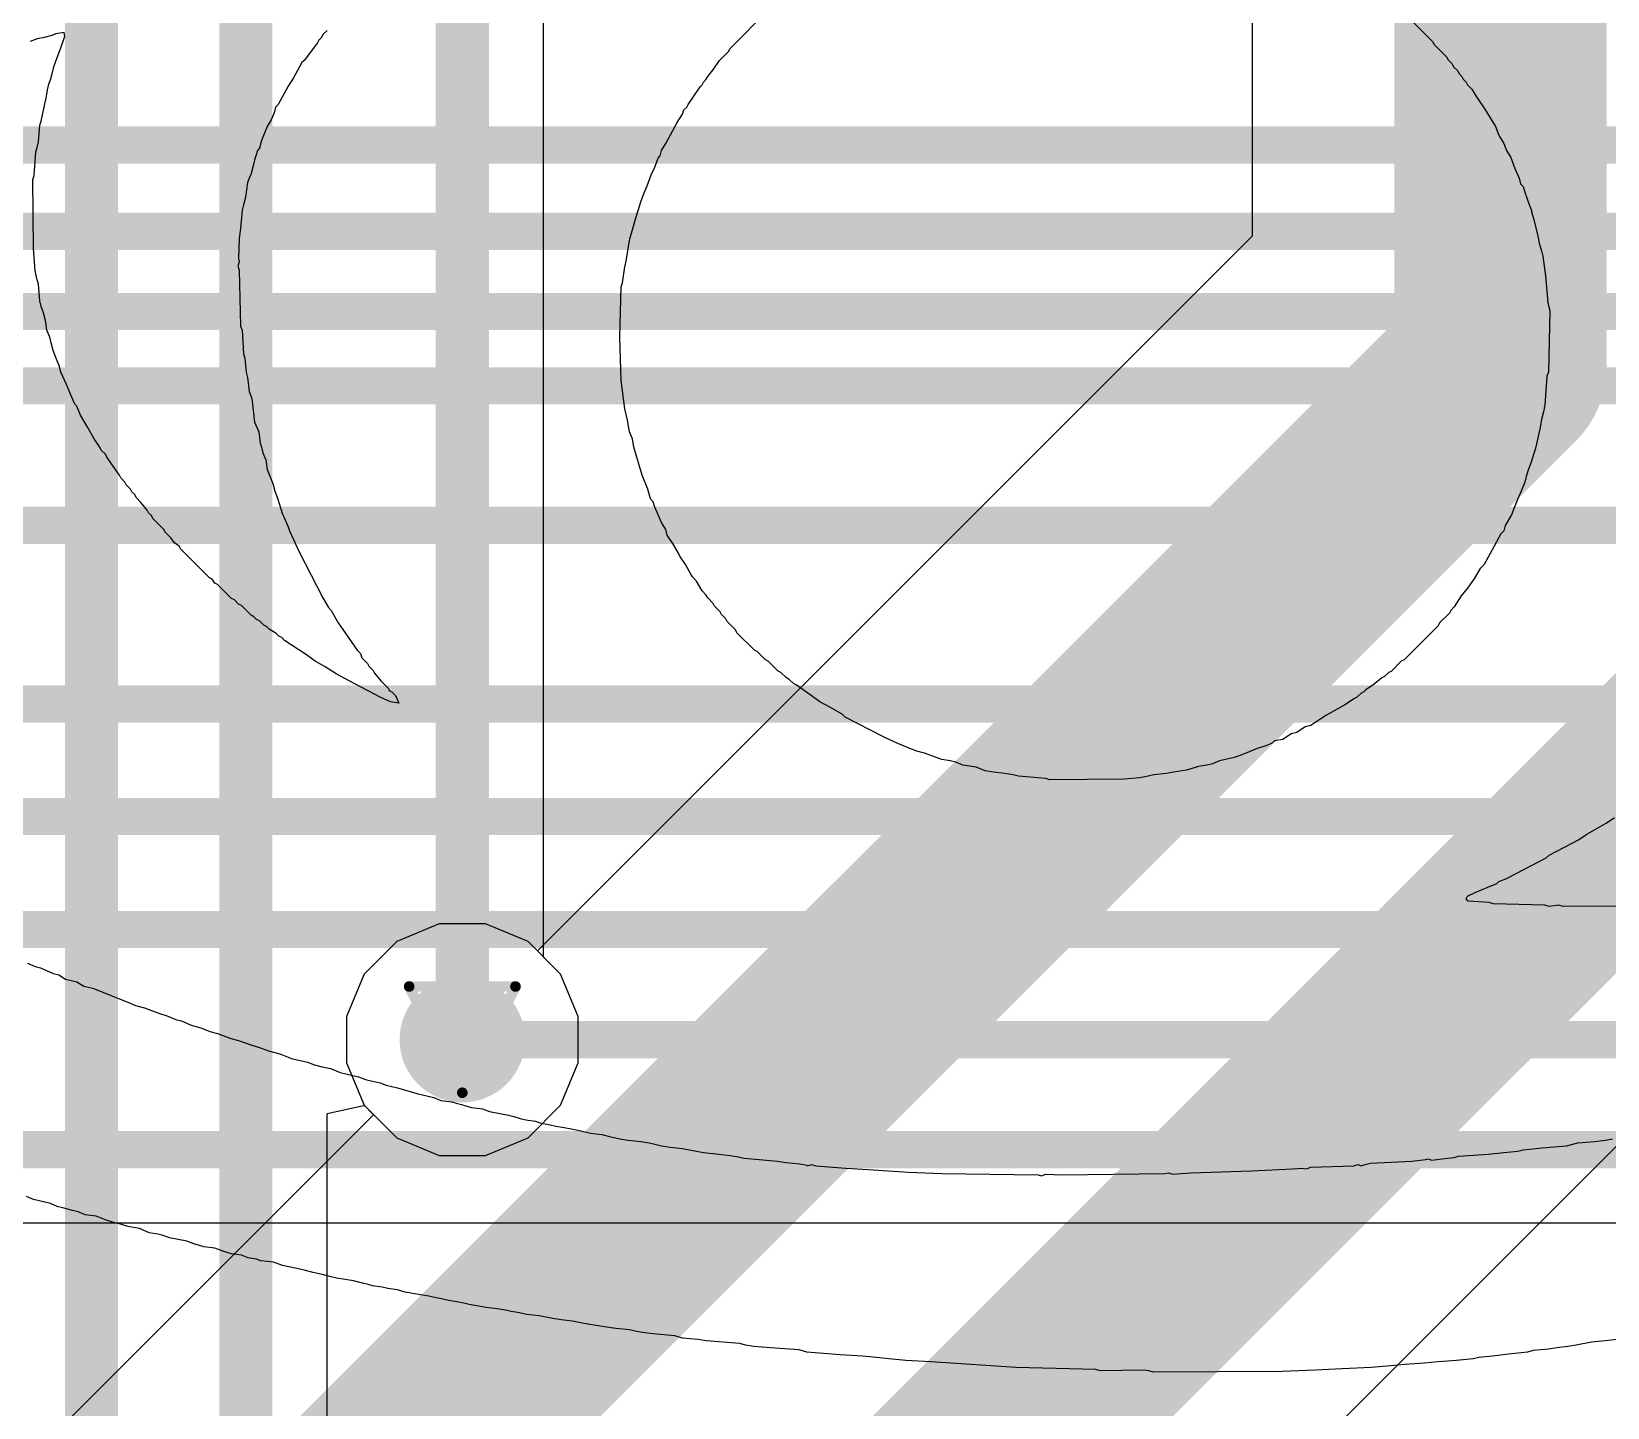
# Model space of a CAD drawing. Header units: inches. Extents: x 0 to 211, y 0 to 201.
# Drawn here: x 0.8653 to 1.1619, y 2.2848 to 2.5437 of the extents above; entities that cross this region are included whole.
import ezdxf

# ---------------------------------------------------------------- set-up
doc = ezdxf.new("R2010")
doc.units = ezdxf.units.IN
doc.header["$MEASUREMENT"] = 0
for name, color, linetype in [('Bottom Layer', 5, 'Continuous'), ('Drill Drawing', 1, 'Continuous'), ('Layer 1', 16, 'Continuous'), ('Layer 2', 76, 'Continuous'), ('Top Layer', 1, 'Continuous'), ('Top Overlay', 2, 'Continuous'), ('Via Holes', 16, 'Continuous')]:
    doc.layers.add(name, color=color, linetype=linetype)

msp = doc.modelspace()

# ---------------------------------------------------------------- hatches: boundary and pattern name
at = {"layer": 'Bottom Layer'}
h = msp.add_hatch(color=5, dxfattribs=at)
edge = h.paths.add_edge_path()
edge.add_arc((0.94637, 2.354), 0.01181, 0, 360)
at = {"layer": 'Layer 1'}
h = msp.add_hatch(color=16, dxfattribs=at)
edge = h.paths.add_edge_path()
edge.add_arc((0.94637, 2.354), 0.01181, 0, 360)
at = {"layer": 'Layer 2'}
h = msp.add_hatch(color=76, dxfattribs=at)
edge = h.paths.add_edge_path()
edge.add_arc((0.94637, 2.354), 0.01181, 0, 360)
at = {"layer": 'Top Layer'}
h = msp.add_hatch(color=1, dxfattribs=at)
edge = h.paths.add_edge_path()
edge.add_arc((0.94637, 2.354), 0.01181, 0, 360)
at = {"layer": 'Via Holes'}
h = msp.add_hatch(color=7, dxfattribs=at)
edge = h.paths.add_edge_path()
edge.add_arc((0.94637, 2.354), 0.00591, 0, 360)

# ---------------------------------------------------------------- linework, layer by layer
at = {"layer": 'Bottom Layer'}
for p, q in [((0.96166, 2.36955), (0.96166, 2.93416)), ((0.96486, 2.36635), (0.96166, 2.36955)), ((0.96818, 2.35834), (0.96486, 2.36635)), ((0.96818, 2.34966), (0.96818, 2.35834)), ((0.96486, 2.34165), (0.96818, 2.34966)), ((0.92095, 2.34009), (0.92755, 2.34157)), ((0.92095, 0.60347), (0.92095, 2.34009)), ((0.92755, 2.34157), (0.92795, 2.34158)), ((0.92795, 2.34158), (0.93402, 2.33551)), ((0.95873, 2.33551), (0.96486, 2.34165)), ((0.93402, 2.33551), (0.94203, 2.33219)), ((0.95071, 2.33219), (0.95873, 2.33551)), ((0.94203, 2.33219), (0.95071, 2.33219))]:
    msp.add_line(p, q, dxfattribs=at)
for points in [[(0.94637, 2.354, 0.01, 0.01, 0), (0.94637, 2.93416, 0.01, 0.01, 0)], [(0.8766, 0.6854, 0.01, 0.01, 0), (0.8766, 2.89202, 0.01, 0.01, 0)], [(0.90565, 0.58067, 0.01, 0.01, 0), (0.90565, 2.8715, 0.01, 0.01, 0)]]:
    msp.add_lwpolyline(points, format="xyseb", dxfattribs=at)
msp.add_lwpolyline([(0.94387, 2.354, 0.005, 0.005, 1), (0.94887, 2.354, 0.005, 0.005, 1)], format="xyseb", close=True, dxfattribs=at)
at = {"layer": 'Drill Drawing'}
for points in [[(0.93637, 2.364, 0.002, 0.002, 0), (0.95637, 2.364, 0.002, 0.002, 0)], [(0.93637, 2.364, 0.002, 0.002, 0), (0.94637, 2.344, 0.002, 0.002, 0)], [(0.94637, 2.344, 0.002, 0.002, 0), (0.95637, 2.364, 0.002, 0.002, 0)]]:
    msp.add_lwpolyline(points, format="xyseb", dxfattribs=at)
for points in [[(0.93587, 2.364, 0.001, 0.001, 1), (0.93687, 2.364, 0.001, 0.001, 1)], [(0.93587, 2.364, 0.001, 0.001, 1), (0.93687, 2.364, 0.001, 0.001, 1)], [(0.95587, 2.364, 0.001, 0.001, 1), (0.95687, 2.364, 0.001, 0.001, 1)], [(0.95587, 2.364, 0.001, 0.001, 1), (0.95687, 2.364, 0.001, 0.001, 1)], [(0.94587, 2.344, 0.001, 0.001, 1), (0.94687, 2.344, 0.001, 0.001, 1)], [(0.94587, 2.344, 0.001, 0.001, 1), (0.94687, 2.344, 0.001, 0.001, 1)]]:
    msp.add_lwpolyline(points, format="xyseb", close=True, dxfattribs=at)
at = {"layer": 'Layer 1'}
for p, q in [((0.94203, 2.37581), (0.93402, 2.37249)), ((0.95071, 2.37581), (0.94203, 2.37581)), ((0.95873, 2.37249), (0.95071, 2.37581)), ((0.93402, 2.37249), (0.92788, 2.36635)), ((0.96486, 2.36635), (0.95873, 2.37249)), ((0.92788, 2.36635), (0.92456, 2.35834)), ((0.96818, 2.35834), (0.96486, 2.36635)), ((0.92456, 2.35834), (0.92456, 2.34966)), ((0.96818, 2.34966), (0.96818, 2.35834)), ((0.92456, 2.34966), (0.92788, 2.34165)), ((0.96486, 2.34165), (0.96818, 2.34966)), ((0.92788, 2.34165), (0.93402, 2.33551)), ((0.95873, 2.33551), (0.96486, 2.34165)), ((0.93402, 2.33551), (0.94203, 2.33219)), ((0.95071, 2.33219), (0.95873, 2.33551)), ((0.94203, 2.33219), (0.95071, 2.33219))]:
    msp.add_line(p, q, dxfattribs=at)
at = {"layer": 'Layer 2'}
for p, q in [((1.09499, 3.05502), (1.09499, 2.50521)), ((1.09499, 2.50521), (0.9605, 2.37072)), ((0.94203, 2.37581), (0.93402, 2.37249)), ((0.95071, 2.37581), (0.94203, 2.37581)), ((0.95873, 2.37249), (0.95071, 2.37581)), ((0.93402, 2.37249), (0.92788, 2.36635)), ((0.9605, 2.37072), (0.95873, 2.37249)), ((0.92788, 2.36635), (0.92456, 2.35834)), ((0.92456, 2.35834), (0.92456, 2.34966)), ((0.92456, 2.34966), (0.92788, 2.34165)), ((0.89105, 2.06145), (1.17359, 2.344)), ((0.92965, 2.33987), (0.72431, 2.13454)), ((0.92788, 2.34165), (0.92965, 2.33987))]:
    msp.add_line(p, q, dxfattribs=at)
for points in [[(1.14173, 2.48074, 0.04, 0.04, 0), (1.14173, 3.03473, 0.04, 0.04, 0)], [(0.77167, 2.11068, 0.04, 0.04, 0), (1.14173, 2.48074, 0.04, 0.04, 0)], [(0.84481, 2.07611, 0.04, 0.04, 0), (1.22047, 2.45177, 0.04, 0.04, 0)]]:
    msp.add_lwpolyline(points, format="xyseb", dxfattribs=at)
msp.add_lwpolyline([(1.13173, 2.48074, 0.02, 0.02, 1), (1.15173, 2.48074, 0.02, 0.02, 1)], format="xyseb", close=True, dxfattribs=at)
msp.add_lwpolyline([(1.13173, 2.48074, 0.02, 0.02, 1), (1.15173, 2.48074, 0.02, 0.02, 1)], format="xyseb", close=True, dxfattribs=at)
at = {"layer": 'Top Layer'}
msp.add_line((0.82608, 2.31955), (1.44277, 2.31955), dxfattribs=at)
for points in [[(0.22162, 2.52238, 0.007, 0.007, 0), (1.66209, 2.52238, 0.007, 0.007, 0)], [(0.24403, 2.50611, 0.007, 0.007, 0), (1.60043, 2.50611, 0.007, 0.007, 0)], [(0.26622, 2.49103, 0.007, 0.007, 0), (1.52866, 2.49103, 0.007, 0.007, 0)], [(0.37076, 2.47703, 0.007, 0.007, 0), (1.5151, 2.47703, 0.007, 0.007, 0)], [(0.75844, 2.45078, 0.007, 0.007, 0), (1.51379, 2.45078, 0.007, 0.007, 0)], [(0.75844, 2.41715, 0.007, 0.007, 0), (1.51986, 2.41715, 0.007, 0.007, 0)], [(0.78553, 2.396, 0.007, 0.007, 0), (1.489, 2.396, 0.007, 0.007, 0)], [(0.836, 2.37473, 0.007, 0.007, 0), (1.4678, 2.37473, 0.007, 0.007, 0)], [(0.94637, 2.354, 0.007, 0.007, 0), (1.45322, 2.354, 0.007, 0.007, 0)], [(0.809, 2.33331, 0.007, 0.007, 0), (1.44847, 2.33331, 0.007, 0.007, 0)]]:
    msp.add_lwpolyline(points, format="xyseb", dxfattribs=at)
msp.add_lwpolyline([(0.94462, 2.354, 0.0035, 0.0035, 1), (0.94812, 2.354, 0.0035, 0.0035, 1)], format="xyseb", close=True, dxfattribs=at)
at = {"layer": 'Top Overlay'}
for p, q in [((0.99674, 2.54051), (1.00395, 2.54772)), ((1.12437, 2.54641), (1.12896, 2.54182)), ((0.86635, 2.54234), (0.86504, 2.54182)), ((0.86767, 2.54261), (0.86635, 2.54234)), ((0.86911, 2.543), (0.86767, 2.54261)), ((0.8699, 2.54326), (0.86911, 2.543)), ((0.87147, 2.54352), (0.8699, 2.54326)), ((0.87055, 2.53998), (0.87121, 2.54169)), ((0.87121, 2.54169), (0.8716, 2.54287)), ((0.8716, 2.54287), (0.87147, 2.54352)), ((0.91909, 2.54156), (0.91659, 2.53828)), ((0.91935, 2.54208), (0.91909, 2.54156)), ((0.91987, 2.54261), (0.91935, 2.54208)), ((0.92013, 2.54313), (0.91987, 2.54261)), ((0.92092, 2.54392), (0.92013, 2.54313)), ((1.12896, 2.54182), (1.12922, 2.54129)), ((0.8695, 2.5371), (0.87016, 2.5388)), ((0.87016, 2.5388), (0.87055, 2.53998)), ((0.99477, 2.53828), (0.99648, 2.53998)), ((0.99648, 2.53998), (0.99674, 2.54051)), ((1.12922, 2.54129), (1.13159, 2.53893)), ((1.13159, 2.53893), (1.13185, 2.53841)), ((0.86898, 2.535), (0.8695, 2.5371)), ((0.9162, 2.53788), (0.91463, 2.535)), ((0.91659, 2.53828), (0.9162, 2.53788)), ((0.99254, 2.53526), (0.99372, 2.5367)), ((0.99372, 2.5367), (0.99477, 2.53828)), ((1.13185, 2.53841), (1.13263, 2.53762)), ((1.13263, 2.53762), (1.1329, 2.5371)), ((1.1329, 2.5371), (1.13368, 2.53631)), ((1.13368, 2.53631), (1.13395, 2.53578)), ((1.13395, 2.53578), (1.13447, 2.53526)), ((0.86806, 2.53119), (0.86832, 2.53277)), ((0.86832, 2.53277), (0.86858, 2.53382)), ((0.86858, 2.53382), (0.86898, 2.535)), ((0.91358, 2.53342), (0.91174, 2.53001)), ((0.91463, 2.535), (0.91358, 2.53342)), ((0.98887, 2.53001), (0.9911, 2.53329)), ((0.9911, 2.53329), (0.99149, 2.53369)), ((0.99149, 2.53369), (0.99176, 2.53421)), ((0.99176, 2.53421), (0.99228, 2.53474)), ((0.99228, 2.53474), (0.99254, 2.53526)), ((1.13447, 2.53526), (1.13473, 2.53474)), ((1.13473, 2.53474), (1.13526, 2.53421)), ((1.13526, 2.53421), (1.13552, 2.53369)), ((1.13552, 2.53369), (1.13631, 2.5329)), ((1.13631, 2.5329), (1.13709, 2.53159)), ((0.86714, 2.52686), (0.8678, 2.53014)), ((0.8678, 2.53014), (0.86806, 2.53119)), ((0.91174, 2.53001), (0.91121, 2.52949)), ((0.98861, 2.52949), (0.98887, 2.53001)), ((1.13709, 2.53159), (1.1388, 2.52909)), ((0.86688, 2.52608), (0.86714, 2.52686)), ((0.91043, 2.52713), (0.90964, 2.52582)), ((0.91095, 2.52844), (0.91043, 2.52713)), ((0.91121, 2.52949), (0.91095, 2.52844)), ((0.98677, 2.5266), (0.98782, 2.52818)), ((0.98782, 2.52818), (0.98808, 2.52896)), ((0.98808, 2.52896), (0.98861, 2.52949)), ((1.1388, 2.52909), (1.14077, 2.52582)), ((0.86662, 2.52293), (0.86688, 2.52608)), ((0.90964, 2.52582), (0.90859, 2.52319)), ((0.98467, 2.52267), (0.98677, 2.5266)), ((1.14077, 2.52582), (1.14129, 2.5245)), ((1.14129, 2.5245), (1.14155, 2.52398)), ((1.14155, 2.52398), (1.14234, 2.52267)), ((0.86583, 2.51663), (0.86609, 2.52109)), ((0.86609, 2.52109), (0.86635, 2.52188)), ((0.86635, 2.52188), (0.86662, 2.52293)), ((0.9078, 2.52136), (0.90728, 2.51952)), ((0.9082, 2.52175), (0.9078, 2.52136)), ((0.90859, 2.52319), (0.9082, 2.52175)), ((0.98362, 2.52031), (0.98388, 2.52136)), ((0.98388, 2.52136), (0.98467, 2.52267)), ((1.14234, 2.52267), (1.14287, 2.52136)), ((1.14287, 2.52136), (1.14365, 2.52004)), ((0.90702, 2.51847), (0.90662, 2.51703)), ((0.90728, 2.51952), (0.90702, 2.51847)), ((0.98192, 2.51676), (0.98257, 2.51821)), ((0.98257, 2.51821), (0.98323, 2.51991)), ((0.98323, 2.51991), (0.98362, 2.52031)), ((1.14365, 2.52004), (1.14444, 2.51795)), ((1.14444, 2.51795), (1.14523, 2.51611)), ((0.86557, 2.51585), (0.86583, 2.51663)), ((0.8657, 2.50286), (0.86557, 2.51585)), ((0.90597, 2.51532), (0.90557, 2.51257)), ((0.90662, 2.51703), (0.90597, 2.51532)), ((0.98113, 2.51467), (0.98192, 2.51676)), ((1.14523, 2.51611), (1.14549, 2.51506)), ((1.14549, 2.51506), (1.14601, 2.51453)), ((0.90557, 2.51257), (0.90518, 2.51112)), ((0.97995, 2.51165), (0.98061, 2.51335)), ((0.98061, 2.51335), (0.98113, 2.51467)), ((1.14601, 2.51453), (1.14628, 2.51349)), ((1.14628, 2.51349), (1.14719, 2.51099)), ((0.90492, 2.51007), (0.90466, 2.50666)), ((0.90518, 2.51112), (0.90492, 2.51007)), ((0.9789, 2.50824), (0.97995, 2.51165)), ((1.14719, 2.51099), (1.14759, 2.51007)), ((1.14759, 2.51007), (1.14759, 2.50981)), ((1.14759, 2.50981), (1.14798, 2.50837)), ((0.90466, 2.50666), (0.90439, 2.50483)), ((0.97798, 2.50496), (0.97838, 2.5064)), ((0.97838, 2.5064), (0.9789, 2.50824)), ((1.14798, 2.50837), (1.14877, 2.50522)), ((0.90439, 2.50483), (0.90426, 2.50102)), ((0.97719, 2.5005), (0.97772, 2.50365)), ((0.97772, 2.50365), (0.97798, 2.50496)), ((1.14877, 2.50522), (1.14903, 2.50391)), ((1.14903, 2.50391), (1.14942, 2.50247)), ((0.86596, 2.49866), (0.8657, 2.50286)), ((0.90439, 2.50037), (0.90413, 2.49958)), ((0.90426, 2.50102), (0.90439, 2.50037)), ((0.97693, 2.49945), (0.97719, 2.5005)), ((1.14942, 2.50247), (1.14969, 2.50142)), ((1.14969, 2.50142), (1.15021, 2.49774)), ((0.86635, 2.49696), (0.86596, 2.49866)), ((0.90413, 2.49958), (0.90439, 2.49879)), ((0.90439, 2.49879), (0.90466, 2.4883)), ((0.97654, 2.49643), (0.97693, 2.49945)), ((1.15021, 2.49774), (1.15061, 2.49263)), ((0.86662, 2.49617), (0.86635, 2.49696)), ((0.86688, 2.49302), (0.86662, 2.49617)), ((0.97601, 2.4862), (0.97628, 2.49565)), ((0.97628, 2.49565), (0.97654, 2.49643)), ((0.86714, 2.49197), (0.86688, 2.49302)), ((0.86753, 2.49079), (0.86714, 2.49197)), ((1.15061, 2.49263), (1.151, 2.49119)), ((1.151, 2.49119), (1.15074, 2.47964)), ((0.86793, 2.48935), (0.86753, 2.49079)), ((0.86819, 2.48751), (0.86793, 2.48935)), ((0.90466, 2.4883), (0.90492, 2.48751)), ((0.86872, 2.4862), (0.86819, 2.48751)), ((0.86898, 2.48515), (0.86872, 2.4862)), ((0.86937, 2.48371), (0.86898, 2.48515)), ((0.90492, 2.48751), (0.90518, 2.48305)), ((0.97628, 2.47807), (0.97601, 2.4862)), ((0.8699, 2.4824), (0.86937, 2.48371)), ((0.87055, 2.48069), (0.8699, 2.4824)), ((0.90518, 2.48305), (0.90544, 2.48227)), ((0.90544, 2.48227), (0.90571, 2.47964)), ((0.87081, 2.47964), (0.87055, 2.48069)), ((0.87186, 2.47728), (0.87081, 2.47964)), ((0.90571, 2.47964), (0.90597, 2.47859)), ((1.15074, 2.47964), (1.15047, 2.47886)), ((0.87265, 2.47545), (0.87186, 2.47728)), ((0.90597, 2.47859), (0.90623, 2.47597)), ((0.97693, 2.47269), (0.97628, 2.47807)), ((1.15047, 2.47886), (1.15008, 2.47348)), ((0.87291, 2.47492), (0.87265, 2.47545)), ((0.87344, 2.47361), (0.87291, 2.47492)), ((0.87383, 2.47322), (0.87344, 2.47361)), ((0.90623, 2.47597), (0.90676, 2.47466)), ((0.90676, 2.47466), (0.90728, 2.4702)), ((1.15008, 2.47348), (1.14982, 2.47217)), ((0.87449, 2.47151), (0.87383, 2.47322)), ((0.8758, 2.46941), (0.87449, 2.47151)), ((0.97746, 2.47059), (0.97693, 2.47269)), ((0.97785, 2.46836), (0.97746, 2.47059)), ((1.14942, 2.47072), (1.14916, 2.46889)), ((1.14982, 2.47217), (1.14942, 2.47072)), ((0.87711, 2.46705), (0.8758, 2.46941)), ((0.90728, 2.4702), (0.90807, 2.46836)), ((0.90807, 2.46836), (0.90833, 2.46626)), ((0.97838, 2.46705), (0.97785, 2.46836)), ((1.1489, 2.46784), (1.14851, 2.46613)), ((1.14916, 2.46889), (1.1489, 2.46784)), ((0.87816, 2.46548), (0.87711, 2.46705)), ((0.87842, 2.46495), (0.87816, 2.46548)), ((0.87921, 2.46416), (0.87842, 2.46495)), ((0.90833, 2.46626), (0.90859, 2.46548)), ((0.90859, 2.46548), (0.90885, 2.46443)), ((0.90885, 2.46443), (0.90938, 2.46311)), ((0.97864, 2.46548), (0.97838, 2.46705)), ((0.98021, 2.46023), (0.97864, 2.46548)), ((1.14824, 2.46508), (1.14785, 2.4639)), ((1.14851, 2.46613), (1.14824, 2.46508)), ((0.87947, 2.46364), (0.87921, 2.46416)), ((0.88183, 2.46023), (0.87947, 2.46364)), ((0.90938, 2.46311), (0.90964, 2.46128)), ((1.14759, 2.46285), (1.14693, 2.46115)), ((1.14785, 2.4639), (1.14759, 2.46285)), ((0.88209, 2.4597), (0.88183, 2.46023)), ((0.88288, 2.45892), (0.88209, 2.4597)), ((0.88314, 2.45839), (0.88288, 2.45892)), ((0.90964, 2.46128), (0.91069, 2.45865)), ((0.91069, 2.45865), (0.91108, 2.45721)), ((0.98126, 2.45761), (0.98021, 2.46023)), ((1.14628, 2.45892), (1.14562, 2.45721)), ((1.14654, 2.45997), (1.14628, 2.45892)), ((1.14693, 2.46115), (1.14654, 2.45997)), ((0.88393, 2.45761), (0.88314, 2.45839)), ((0.88419, 2.45708), (0.88393, 2.45761)), ((0.88472, 2.45656), (0.88419, 2.45708)), ((0.88498, 2.45603), (0.88472, 2.45656)), ((0.8859, 2.45511), (0.88498, 2.45603)), ((0.91108, 2.45721), (0.91161, 2.4559)), ((0.91161, 2.4559), (0.91253, 2.45288)), ((0.98179, 2.45577), (0.98126, 2.45761)), ((0.98231, 2.45524), (0.98179, 2.45577)), ((1.14497, 2.45577), (1.14431, 2.45406)), ((1.14562, 2.45721), (1.14497, 2.45577)), ((0.88708, 2.45367), (0.8859, 2.45511)), ((0.88734, 2.45315), (0.88708, 2.45367)), ((0.88787, 2.45262), (0.88734, 2.45315)), ((0.88813, 2.4521), (0.88787, 2.45262)), ((0.91253, 2.45288), (0.91279, 2.45236)), ((0.98257, 2.45419), (0.98231, 2.45524)), ((0.98388, 2.45131), (0.98257, 2.45419)), ((1.14378, 2.45275), (1.1426, 2.45078)), ((1.14431, 2.45406), (1.14378, 2.45275)), ((0.89023, 2.45), (0.88813, 2.4521)), ((0.89049, 2.44947), (0.89023, 2.45)), ((0.91279, 2.45236), (0.91358, 2.45052)), ((0.91358, 2.45052), (0.91384, 2.44974)), ((0.91384, 2.44974), (0.91567, 2.4458)), ((0.98467, 2.45), (0.98388, 2.45131)), ((0.98493, 2.44895), (0.98467, 2.45)), ((1.14234, 2.44974), (1.14182, 2.44921)), ((1.1426, 2.45078), (1.14234, 2.44974)), ((0.89154, 2.44842), (0.89049, 2.44947)), ((0.89219, 2.44751), (0.89154, 2.44842)), ((0.89311, 2.44685), (0.89219, 2.44751)), ((0.89338, 2.44632), (0.89311, 2.44685)), ((0.98598, 2.44737), (0.98493, 2.44895)), ((0.98703, 2.44554), (0.98598, 2.44737)), ((1.14051, 2.44685), (1.13867, 2.44344)), ((1.14182, 2.44921), (1.14051, 2.44685)), ((0.89875, 2.44095), (0.89338, 2.44632)), ((0.91567, 2.4458), (0.92013, 2.43714)), ((0.9873, 2.44501), (0.98703, 2.44554)), ((0.98834, 2.44344), (0.9873, 2.44501)), ((0.89928, 2.44068), (0.89875, 2.44095)), ((0.8998, 2.4399), (0.89928, 2.44068)), ((0.98939, 2.4416), (0.98834, 2.44344)), ((0.98966, 2.44108), (0.98939, 2.4416)), ((0.99044, 2.44029), (0.98966, 2.44108)), ((1.13683, 2.44082), (1.13552, 2.43898)), ((1.13788, 2.44265), (1.13683, 2.44082)), ((1.13867, 2.44344), (1.13788, 2.44265)), ((0.90033, 2.43963), (0.8998, 2.4399)), ((0.90295, 2.43701), (0.90033, 2.43963)), ((0.99149, 2.43845), (0.99044, 2.44029)), ((0.99228, 2.43767), (0.99149, 2.43845)), ((1.13552, 2.43898), (1.13434, 2.43754)), ((0.90348, 2.43675), (0.90295, 2.43701)), ((0.90426, 2.43596), (0.90348, 2.43675)), ((0.90479, 2.4357), (0.90426, 2.43596)), ((0.90662, 2.43386), (0.90479, 2.4357)), ((0.92013, 2.43714), (0.92118, 2.43531)), ((0.92118, 2.43531), (0.92171, 2.43478)), ((0.92171, 2.43478), (0.92302, 2.43242)), ((0.99254, 2.43714), (0.99228, 2.43767)), ((0.99359, 2.43609), (0.99254, 2.43714)), ((0.99385, 2.43557), (0.99359, 2.43609)), ((0.9949, 2.43452), (0.99385, 2.43557)), ((1.13237, 2.43478), (1.13211, 2.43426)), ((1.13303, 2.43544), (1.13237, 2.43478)), ((1.13434, 2.43754), (1.13303, 2.43544)), ((0.90715, 2.4336), (0.90662, 2.43386)), ((0.90767, 2.43308), (0.90715, 2.4336)), ((0.9082, 2.43281), (0.90767, 2.43308)), ((0.90899, 2.43203), (0.9082, 2.43281)), ((0.90951, 2.43176), (0.90899, 2.43203)), ((0.91003, 2.43124), (0.90951, 2.43176)), ((0.92302, 2.43242), (0.92433, 2.43058)), ((0.99517, 2.43399), (0.9949, 2.43452)), ((0.99595, 2.43321), (0.99517, 2.43399)), ((0.99621, 2.43268), (0.99595, 2.43321)), ((0.99779, 2.43111), (0.99621, 2.43268)), ((1.13001, 2.4319), (1.12358, 2.42547)), ((1.13027, 2.43242), (1.13001, 2.4319)), ((1.13211, 2.43426), (1.13027, 2.43242)), ((0.91135, 2.43045), (0.91003, 2.43124)), ((0.91187, 2.42993), (0.91135, 2.43045)), ((0.9124, 2.42967), (0.91187, 2.42993)), ((0.91292, 2.42914), (0.9124, 2.42967)), ((0.91686, 2.42652), (0.91292, 2.42914)), ((0.92433, 2.43058), (0.92656, 2.4273)), ((0.99805, 2.43058), (0.99779, 2.43111)), ((1.00133, 2.4273), (0.99805, 2.43058)), ((0.91869, 2.42521), (0.91686, 2.42652)), ((0.92656, 2.4273), (0.92722, 2.42665)), ((0.92722, 2.42665), (0.92748, 2.42586)), ((0.92748, 2.42586), (0.92853, 2.42481)), ((1.00186, 2.42704), (1.00133, 2.4273)), ((1.00343, 2.42547), (1.00186, 2.42704)), ((0.92053, 2.42416), (0.91869, 2.42521)), ((0.92263, 2.42284), (0.92053, 2.42416)), ((0.92853, 2.42481), (0.92879, 2.42429)), ((0.92879, 2.42429), (0.92958, 2.4235)), ((0.92958, 2.4235), (0.92984, 2.42298)), ((0.92984, 2.42298), (0.93102, 2.42153)), ((1.00395, 2.42521), (1.00343, 2.42547)), ((1.00579, 2.42337), (1.00395, 2.42521)), ((1.00632, 2.42311), (1.00579, 2.42337)), ((1.00736, 2.42206), (1.00632, 2.42311)), ((1.1207, 2.42311), (1.11991, 2.42232)), ((1.12122, 2.42337), (1.1207, 2.42311)), ((1.12306, 2.42521), (1.12122, 2.42337)), ((1.12358, 2.42547), (1.12306, 2.42521)), ((0.92604, 2.42101), (0.92263, 2.42284)), ((0.93102, 2.41838), (0.92604, 2.42101)), ((0.93102, 2.42153), (0.93246, 2.42009)), ((0.93246, 2.42009), (0.9326, 2.4197)), ((1.00789, 2.4218), (1.00736, 2.42206)), ((1.00868, 2.42101), (1.00789, 2.4218)), ((1.0092, 2.42075), (1.00868, 2.42101)), ((1.01182, 2.41891), (1.0092, 2.42075)), ((1.11794, 2.42088), (1.11637, 2.41983)), ((1.11939, 2.42206), (1.11794, 2.42088)), ((1.11991, 2.42232), (1.11939, 2.42206)), ((0.93286, 2.4176), (0.93102, 2.41838)), ((0.9326, 2.4197), (0.93312, 2.41943)), ((0.93443, 2.41734), (0.93286, 2.4176)), ((0.93312, 2.41943), (0.93378, 2.41878)), ((0.93378, 2.41878), (0.93443, 2.41734)), ((1.01366, 2.4176), (1.01182, 2.41891)), ((1.0155, 2.41655), (1.01366, 2.4176)), ((1.11257, 2.41707), (1.10889, 2.41497)), ((1.11414, 2.41812), (1.11257, 2.41707)), ((1.11466, 2.41838), (1.11414, 2.41812)), ((1.11545, 2.41917), (1.11466, 2.41838)), ((1.11598, 2.41943), (1.11545, 2.41917)), ((1.11637, 2.41983), (1.11598, 2.41943)), ((1.01786, 2.41524), (1.0155, 2.41655)), ((1.01838, 2.41471), (1.01786, 2.41524)), ((1.02547, 2.41104), (1.01838, 2.41471)), ((1.10889, 2.41497), (1.10601, 2.41314)), ((1.02599, 2.41078), (1.02547, 2.41104)), ((1.10233, 2.41156), (1.10076, 2.41051)), ((1.10338, 2.41183), (1.10233, 2.41156)), ((1.10496, 2.41288), (1.10338, 2.41183)), ((1.10601, 2.41314), (1.10496, 2.41288)), ((1.02835, 2.40973), (1.02599, 2.41078)), ((1.03058, 2.40881), (1.02835, 2.40973)), ((1.03189, 2.40828), (1.03058, 2.40881)), ((1.03334, 2.40789), (1.03189, 2.40828)), ((1.09446, 2.40815), (1.09276, 2.4075)), ((1.09591, 2.40881), (1.09446, 2.40815)), ((1.09735, 2.4092), (1.09591, 2.40881)), ((1.09866, 2.40973), (1.09735, 2.4092)), ((1.09919, 2.41025), (1.09866, 2.40973)), ((1.10076, 2.41051), (1.09919, 2.41025)), ((1.03452, 2.4075), (1.03334, 2.40789)), ((1.03662, 2.40671), (1.03452, 2.4075)), ((1.03819, 2.40645), (1.03662, 2.40671)), ((1.03924, 2.40619), (1.03819, 2.40645)), ((1.04055, 2.40566), (1.03924, 2.40619)), ((1.04304, 2.40527), (1.04055, 2.40566)), ((1.04475, 2.40461), (1.04304, 2.40527)), ((1.08489, 2.4054), (1.08266, 2.40474)), ((1.08646, 2.40566), (1.08489, 2.4054)), ((1.08751, 2.40592), (1.08646, 2.40566)), ((1.08882, 2.40645), (1.08751, 2.40592)), ((1.09158, 2.4071), (1.08882, 2.40645)), ((1.09276, 2.4075), (1.09158, 2.4071)), ((1.04632, 2.40435), (1.04475, 2.40461)), ((1.04842, 2.40409), (1.04632, 2.40435)), ((1.05, 2.40382), (1.04842, 2.40409)), ((1.05105, 2.40356), (1.05, 2.40382)), ((1.05616, 2.40317), (1.05105, 2.40356)), ((1.05695, 2.40291), (1.05616, 2.40317)), ((1.07098, 2.40304), (1.05695, 2.40291)), ((1.07387, 2.4033), (1.07098, 2.40304)), ((1.07544, 2.40356), (1.07387, 2.4033)), ((1.07649, 2.40382), (1.07544, 2.40356)), ((1.07885, 2.40409), (1.07649, 2.40382)), ((1.08017, 2.40435), (1.07885, 2.40409)), ((1.08266, 2.40474), (1.08017, 2.40435)), ((1.15795, 2.39268), (1.16162, 2.39477)), ((1.16162, 2.39477), (1.1632, 2.39582)), ((1.15087, 2.38874), (1.15638, 2.39163)), ((1.15638, 2.39163), (1.15795, 2.39268)), ((1.14326, 2.38454), (1.15034, 2.38822)), ((1.15034, 2.38822), (1.15087, 2.38874)), ((1.14274, 2.38428), (1.14326, 2.38454)), ((1.13552, 2.381), (1.13696, 2.38166)), ((1.13696, 2.38166), (1.13932, 2.38271)), ((1.13932, 2.38271), (1.14103, 2.38336)), ((1.14103, 2.38336), (1.14142, 2.38376)), ((1.14142, 2.38376), (1.14274, 2.38428)), ((1.13526, 2.38048), (1.13552, 2.381)), ((1.13565, 2.38008), (1.13526, 2.38048)), ((1.13959, 2.37982), (1.13565, 2.38008)), ((1.14037, 2.37956), (1.13959, 2.37982)), ((1.15008, 2.3793), (1.14037, 2.37956)), ((1.15087, 2.37903), (1.15008, 2.3793)), ((1.1527, 2.3793), (1.15087, 2.37903)), ((1.15349, 2.37903), (1.1527, 2.3793)), ((1.17067, 2.37916), (1.15349, 2.37903)), ((0.86452, 2.36841), (0.86596, 2.36775)), ((0.86596, 2.36775), (0.86701, 2.36749)), ((0.86701, 2.36749), (0.86937, 2.36644)), ((0.86937, 2.36644), (0.87042, 2.36618)), ((0.87042, 2.36618), (0.87173, 2.36539)), ((0.87173, 2.36539), (0.87383, 2.36487)), ((0.87383, 2.36487), (0.87514, 2.36408)), ((0.87514, 2.36408), (0.87685, 2.36369)), ((0.87685, 2.36369), (0.88039, 2.36224)), ((0.88039, 2.36224), (0.8817, 2.36172)), ((0.8817, 2.36172), (0.88341, 2.36106)), ((0.88341, 2.36106), (0.88485, 2.36041)), ((0.88485, 2.36041), (0.88655, 2.36001)), ((0.88655, 2.36001), (0.88787, 2.35949)), ((0.88787, 2.35949), (0.88957, 2.35883)), ((0.88957, 2.35883), (0.89062, 2.35857)), ((0.89062, 2.35857), (0.89246, 2.35778)), ((0.89246, 2.35778), (0.89351, 2.35752)), ((0.89351, 2.35752), (0.89534, 2.35673)), ((0.89534, 2.35673), (0.89718, 2.35621)), ((0.89718, 2.35621), (0.89888, 2.35555)), ((0.89888, 2.35555), (0.90033, 2.35516)), ((0.90033, 2.35516), (0.90282, 2.35424)), ((0.90282, 2.35424), (0.90426, 2.35385)), ((0.90426, 2.35385), (0.90676, 2.35293)), ((0.90676, 2.35293), (0.9082, 2.35254)), ((0.9082, 2.35254), (0.9099, 2.35188)), ((0.9099, 2.35188), (0.912, 2.35136)), ((0.912, 2.35136), (0.91423, 2.35044)), ((0.91423, 2.35044), (0.91725, 2.34978)), ((0.91725, 2.34978), (0.91856, 2.34926)), ((0.91856, 2.34926), (0.92, 2.34886)), ((0.92, 2.34886), (0.92158, 2.3486)), ((0.92158, 2.3486), (0.92341, 2.34781)), ((0.92341, 2.34781), (0.92446, 2.34755)), ((0.92446, 2.34755), (0.92682, 2.34703)), ((0.92682, 2.34703), (0.92814, 2.3465)), ((0.92814, 2.3465), (0.92919, 2.34624)), ((0.92919, 2.34624), (0.93089, 2.34585)), ((0.93089, 2.34585), (0.93207, 2.34545)), ((0.93207, 2.34545), (0.93417, 2.34493)), ((0.93417, 2.34493), (0.93784, 2.34388)), ((0.93784, 2.34388), (0.94099, 2.34309)), ((0.94099, 2.34309), (0.9423, 2.34257)), ((0.9423, 2.34257), (0.9444, 2.3423)), ((0.9444, 2.3423), (0.94519, 2.34204)), ((0.94519, 2.34204), (0.94624, 2.34178)), ((0.94624, 2.34178), (0.94703, 2.34152)), ((0.94703, 2.34152), (0.94807, 2.34126)), ((0.94807, 2.34126), (0.95017, 2.34099)), ((0.95017, 2.34099), (0.95149, 2.34047)), ((0.95149, 2.34047), (0.95345, 2.34007)), ((0.95345, 2.34007), (0.95503, 2.33981)), ((0.95503, 2.33981), (0.95608, 2.33955)), ((0.95608, 2.33955), (0.95726, 2.33916)), ((0.95726, 2.33916), (0.95831, 2.33889)), ((0.95831, 2.33889), (0.96014, 2.33863)), ((0.96014, 2.33863), (0.96093, 2.33837)), ((0.96093, 2.33837), (0.9629, 2.33798)), ((0.9629, 2.33798), (0.96395, 2.33771)), ((0.96395, 2.33771), (0.96552, 2.33745)), ((0.96552, 2.33745), (0.96683, 2.33719)), ((0.96683, 2.33719), (0.96841, 2.33693)), ((0.96841, 2.33693), (0.97051, 2.3364)), ((0.97051, 2.3364), (0.9726, 2.33614)), ((0.9726, 2.33614), (0.97405, 2.33575)), ((0.97405, 2.33575), (0.97601, 2.33535)), ((0.97601, 2.33535), (0.97759, 2.33509)), ((0.97759, 2.33509), (0.97995, 2.33483)), ((0.97995, 2.33483), (0.98152, 2.33457)), ((0.98152, 2.33457), (0.98257, 2.3343)), ((0.98257, 2.3343), (0.98388, 2.33404)), ((0.98388, 2.33404), (0.98546, 2.33378)), ((1.14956, 2.33365), (1.15415, 2.33404)), ((1.15415, 2.33404), (1.15625, 2.33457)), ((1.15625, 2.33457), (1.15939, 2.33483)), ((1.15939, 2.33483), (1.16149, 2.33509)), ((1.16149, 2.33509), (1.1628, 2.33535)), ((0.98546, 2.33378), (0.98782, 2.33352)), ((0.98782, 2.33352), (0.99176, 2.33273)), ((0.99176, 2.33273), (0.99464, 2.33247)), ((0.99464, 2.33247), (0.99674, 2.3322)), ((0.99674, 2.3322), (0.99831, 2.33194)), ((0.99831, 2.33194), (0.99936, 2.33168)), ((0.99936, 2.33168), (1.00225, 2.33142)), ((1.00225, 2.33142), (1.00566, 2.33115)), ((1.00566, 2.33115), (1.00723, 2.33089)), ((1.11729, 2.33076), (1.12503, 2.33115)), ((1.12503, 2.33115), (1.12765, 2.33142)), ((1.12765, 2.33142), (1.12804, 2.33155)), ((1.12804, 2.33155), (1.12883, 2.33129)), ((1.12883, 2.33129), (1.13067, 2.33155)), ((1.13067, 2.33155), (1.13303, 2.33181)), ((1.13303, 2.33181), (1.13382, 2.33207)), ((1.13382, 2.33207), (1.13946, 2.33247)), ((1.13946, 2.33247), (1.14234, 2.33273)), ((1.14234, 2.33273), (1.14497, 2.33299)), ((1.14497, 2.33299), (1.14601, 2.33325)), ((1.14601, 2.33325), (1.14956, 2.33365)), ((1.00723, 2.33089), (1.00986, 2.33063)), ((1.00986, 2.33063), (1.01117, 2.33037)), ((1.01117, 2.33037), (1.0113, 2.33024)), ((1.0113, 2.33024), (1.01209, 2.3305)), ((1.01209, 2.3305), (1.01287, 2.33024)), ((1.01287, 2.33024), (1.01851, 2.32984)), ((1.01851, 2.32984), (1.02271, 2.32958)), ((1.02271, 2.32958), (1.03032, 2.32906)), ((1.03032, 2.32906), (1.03662, 2.32879)), ((1.03662, 2.32879), (1.05472, 2.32853)), ((1.05472, 2.32853), (1.05537, 2.3284)), ((1.05537, 2.3284), (1.05616, 2.32866)), ((1.05616, 2.32866), (1.05918, 2.32853)), ((1.05918, 2.32853), (1.07859, 2.32879)), ((1.07859, 2.32879), (1.07925, 2.32892)), ((1.07925, 2.32892), (1.08003, 2.32866)), ((1.08003, 2.32866), (1.08344, 2.32892)), ((1.08344, 2.32892), (1.09486, 2.32932)), ((1.09486, 2.32932), (1.1026, 2.32971)), ((1.1026, 2.32971), (1.10456, 2.32984)), ((1.10456, 2.32984), (1.10522, 2.32971)), ((1.10522, 2.32971), (1.10601, 2.32997)), ((1.10601, 2.32997), (1.11414, 2.33024)), ((1.11414, 2.33024), (1.11493, 2.3305)), ((1.11493, 2.3305), (1.11545, 2.33024)), ((1.11545, 2.33024), (1.11624, 2.3305)), ((1.11624, 2.3305), (1.11729, 2.33076)), ((0.8657, 2.32394), (0.86439, 2.32447)), ((0.86885, 2.32315), (0.8657, 2.32394)), ((0.87016, 2.32263), (0.86885, 2.32315)), ((0.87121, 2.32237), (0.87016, 2.32263)), ((0.87304, 2.32184), (0.87121, 2.32237)), ((0.87409, 2.32158), (0.87304, 2.32184)), ((0.8754, 2.32105), (0.87409, 2.32158)), ((0.8775, 2.32079), (0.8754, 2.32105)), ((0.87934, 2.32001), (0.8775, 2.32079)), ((0.88118, 2.31948), (0.87934, 2.32001)), ((0.88223, 2.31922), (0.88118, 2.31948)), ((0.88341, 2.31882), (0.88223, 2.31922)), ((0.88564, 2.31843), (0.88341, 2.31882)), ((0.88747, 2.31764), (0.88564, 2.31843)), ((0.88905, 2.31738), (0.88747, 2.31764)), ((0.8901, 2.31712), (0.88905, 2.31738)), ((0.89128, 2.31673), (0.8901, 2.31712)), ((0.89456, 2.31607), (0.89128, 2.31673)), ((0.89587, 2.31555), (0.89456, 2.31607)), ((0.89692, 2.31528), (0.89587, 2.31555)), ((0.8977, 2.31502), (0.89692, 2.31528)), ((0.8998, 2.31476), (0.8977, 2.31502)), ((0.90151, 2.3141), (0.8998, 2.31476)), ((0.90295, 2.31371), (0.90151, 2.3141)), ((0.90479, 2.31345), (0.90295, 2.31371)), ((0.9061, 2.31292), (0.90479, 2.31345)), ((0.90767, 2.31266), (0.9061, 2.31292)), ((0.90846, 2.3124), (0.90767, 2.31266)), ((0.91082, 2.31213), (0.90846, 2.3124)), ((0.91253, 2.31148), (0.91082, 2.31213)), ((0.91581, 2.31082), (0.91253, 2.31148)), ((0.91686, 2.31056), (0.91581, 2.31082)), ((0.9183, 2.31017), (0.91686, 2.31056)), ((0.92027, 2.30977), (0.9183, 2.31017)), ((0.92171, 2.30938), (0.92027, 2.30977)), ((0.92276, 2.30912), (0.92171, 2.30938)), ((0.92591, 2.30859), (0.92276, 2.30912)), ((0.92761, 2.3082), (0.92591, 2.30859)), ((0.92866, 2.30794), (0.92761, 2.3082)), ((0.92945, 2.30768), (0.92866, 2.30794)), ((0.93128, 2.30741), (0.92945, 2.30768)), ((0.93233, 2.30715), (0.93128, 2.30741)), ((0.93417, 2.30689), (0.93233, 2.30715)), ((0.93561, 2.30649), (0.93417, 2.30689)), ((0.9385, 2.30597), (0.93561, 2.30649)), ((0.94007, 2.30571), (0.9385, 2.30597)), ((0.94112, 2.30545), (0.94007, 2.30571)), ((0.9427, 2.30518), (0.94112, 2.30545)), ((0.94375, 2.30492), (0.9427, 2.30518)), ((0.94532, 2.30466), (0.94375, 2.30492)), ((0.94663, 2.3044), (0.94532, 2.30466)), ((0.94768, 2.30413), (0.94663, 2.3044)), ((0.95083, 2.30361), (0.94768, 2.30413)), ((0.95293, 2.30335), (0.95083, 2.30361)), ((0.9545, 2.30308), (0.95293, 2.30335)), ((0.95555, 2.30282), (0.9545, 2.30308)), ((0.95713, 2.30256), (0.95555, 2.30282)), ((0.95844, 2.3023), (0.95713, 2.30256)), ((0.9608, 2.30203), (0.95844, 2.3023)), ((0.96342, 2.30151), (0.9608, 2.30203)), ((0.965, 2.30125), (0.96342, 2.30151)), ((0.96709, 2.30099), (0.965, 2.30125)), ((0.96867, 2.30072), (0.96709, 2.30099)), ((0.96998, 2.30046), (0.96867, 2.30072)), ((0.97313, 2.29994), (0.96998, 2.30046)), ((0.97523, 2.29967), (0.97313, 2.29994)), ((0.97785, 2.29941), (0.97523, 2.29967)), ((0.9789, 2.29915), (0.97785, 2.29941)), ((0.98021, 2.29889), (0.9789, 2.29915)), ((0.98231, 2.29862), (0.98021, 2.29889)), ((0.98638, 2.29823), (0.98231, 2.29862)), ((0.98782, 2.29784), (0.98638, 2.29823)), ((0.99071, 2.29757), (0.98782, 2.29784)), ((0.99228, 2.29731), (0.99071, 2.29757)), ((0.99858, 2.29679), (0.99228, 2.29731)), ((0.99963, 2.29653), (0.99858, 2.29679)), ((1.0012, 2.29626), (0.99963, 2.29653)), ((1.00435, 2.296), (1.0012, 2.29626)), ((1.00973, 2.29561), (1.00435, 2.296)), ((1.01117, 2.29521), (1.00973, 2.29561)), ((1.14785, 2.29548), (1.1468, 2.29521)), ((1.15074, 2.29574), (1.14785, 2.29548)), ((1.15231, 2.296), (1.15074, 2.29574)), ((1.15441, 2.29626), (1.15231, 2.296)), ((1.15598, 2.29653), (1.15441, 2.29626)), ((1.15887, 2.29705), (1.15598, 2.29653)), ((1.16149, 2.29731), (1.15887, 2.29705)), ((1.16359, 2.29757), (1.16149, 2.29731)), ((1.01747, 2.29469), (1.01117, 2.29521)), ((1.02166, 2.29443), (1.01747, 2.29469)), ((1.02429, 2.29416), (1.02166, 2.29443)), ((1.02665, 2.2939), (1.02429, 2.29416)), ((1.0298, 2.29364), (1.02665, 2.2939)), ((1.03452, 2.29338), (1.0298, 2.29364)), ((1.0458, 2.29259), (1.03452, 2.29338)), ((1.05052, 2.29233), (1.0458, 2.29259)), ((1.12109, 2.29259), (1.11742, 2.29233)), ((1.12372, 2.29285), (1.12109, 2.29259)), ((1.12739, 2.29311), (1.12372, 2.29285)), ((1.13001, 2.29338), (1.12739, 2.29311)), ((1.13342, 2.29364), (1.13001, 2.29338)), ((1.13657, 2.2939), (1.13342, 2.29364)), ((1.13762, 2.29416), (1.13657, 2.2939)), ((1.14024, 2.29443), (1.13762, 2.29416)), ((1.14326, 2.29482), (1.14024, 2.29443)), ((1.1468, 2.29521), (1.14326, 2.29482)), ((1.06561, 2.29193), (1.05052, 2.29233)), ((1.06639, 2.29167), (1.06561, 2.29193)), ((1.07466, 2.2918), (1.06639, 2.29167)), ((1.07557, 2.29167), (1.07466, 2.2918)), ((1.07636, 2.29141), (1.07557, 2.29167)), ((1.10063, 2.29154), (1.07636, 2.29141)), ((1.10692, 2.2918), (1.10063, 2.29154)), ((1.11191, 2.29207), (1.10692, 2.2918)), ((1.11742, 2.29233), (1.11191, 2.29207))]:
    msp.add_line(p, q, dxfattribs=at)

doc.saveas('drawing.dxf')
